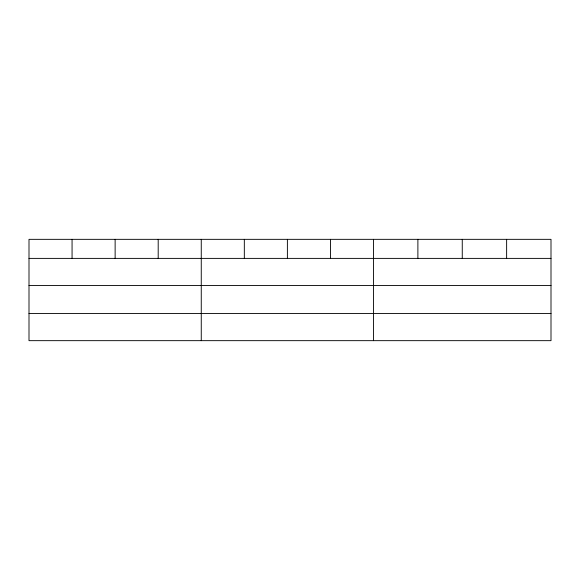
<?xml version="1.0" encoding="UTF-8"?>
<svg xmlns="http://www.w3.org/2000/svg" width="580" height="580" viewBox="0 0 580 580"><rect width="100%" height="100%" fill="white"/><g stroke="black" fill="none" stroke-linecap="round" stroke-linejoin="round"><path stroke-width="0.87" d="M551 285.541L551 239.337L29 239.337L29 340.663L551 340.663L551 285.541L29 285.541M29 258.39L551 258.39M29 313.512L551 313.512M506.63 239.337L506.63 258.39M462.26 239.337L462.26 258.39M417.89 239.337L417.89 258.39M373.52 239.337L373.52 340.663M330.455 239.337L330.455 258.39M287.39 239.337L287.39 258.39M244.325 239.337L244.325 258.39M201.26 239.337L201.26 340.663M158.195 239.337L158.195 258.39M115.13 239.337L115.13 258.39M72.065 239.337L72.065 258.39"/></g></svg>
